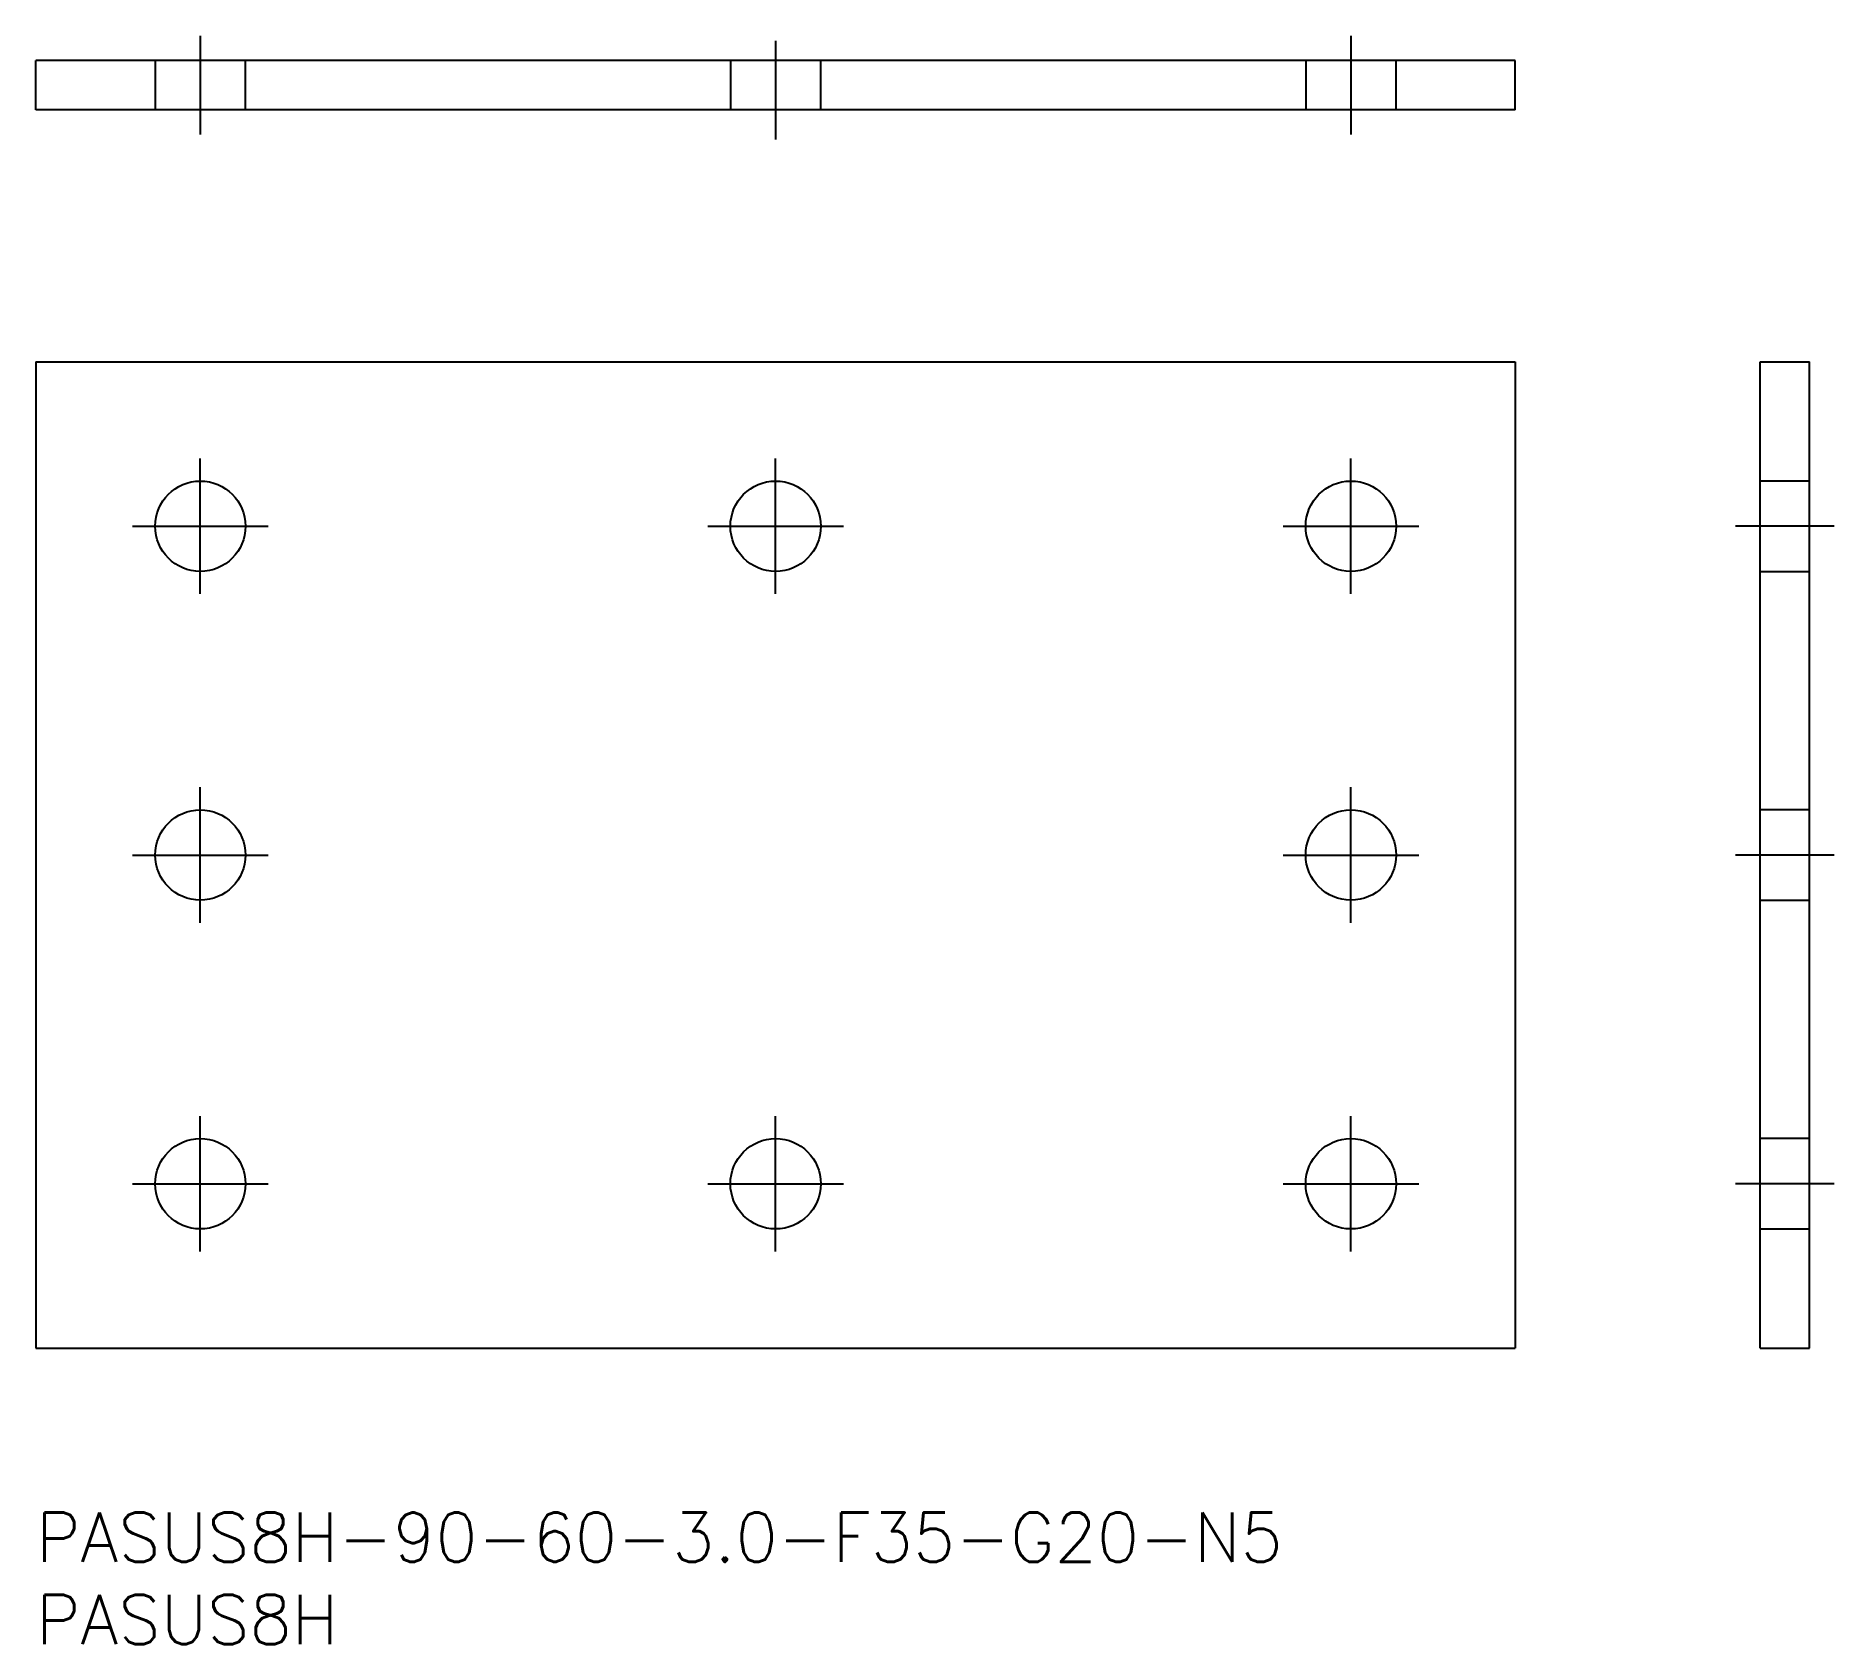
# Model space of a CAD drawing. Extents: x 0 to 109, y -8 to 90.
import ezdxf

# ---------------------------------------------------------------- set-up
doc = ezdxf.new("R2010")
doc.units = 0
doc.header["$LTSCALE"] = 0.5
doc.linetypes.add('CENTER', pattern=[50.8, 31.75, -6.35, 6.35, -6.35])
doc.linetypes.add('DASHED', pattern=[19.05, 12.7, -6.35])
for name, color, linetype in [('MSM_CENTER', 1, 'CENTER'), ('MSM_CONTINUOUS', 7, 'CONTINUOUS'), ('MSM_DASHED', 4, 'DASHED'), ('MSM_PART_NUMBER', 7, 'CONTINUOUS')]:
    doc.layers.add(name, color=color, linetype=linetype)
doc.styles.get("Standard").update_dxf_attribs({"font": 'txt.shx', "height": 1, "bigfont": 'bigfont.shx'})

# ---------------------------------------------------------------- blocks, each defined once
blk = doc.blocks.new('*U19')
at = {"layer": 'MSM_PART_NUMBER'}
blk.add_text('PASUS8H-90-60-3.0-F35-G20-N5', height=3, dxfattribs=at).set_placement((0, -3))
blk = doc.blocks.new('*U20')
at = {"layer": 'MSM_PART_NUMBER'}
blk.add_text('PASUS8H', height=3, dxfattribs=at).set_placement((0, -8))

msp = doc.modelspace()

# ---------------------------------------------------------------- linework, layer by layer
at = {"layer": 'MSM_CENTER'}
for p, q in [((10, 89.83), (10, 83.83)), ((80, 89.83), (80, 83.83)), ((45, 89.53), (45, 83.53)), ((10, 55.88), (10, 64.12)), ((45, 55.88), (45, 64.12)), ((80, 55.88), (80, 64.12)), ((5.88, 60), (14.13, 60)), ((40.88, 60), (49.13, 60)), ((75.88, 60), (84.13, 60)), ((109.39, 60), (103.39, 60)), ((10, 35.87), (10, 44.12)), ((80, 35.87), (80, 44.12)), ((5.88, 40), (14.13, 40)), ((75.88, 40), (84.13, 40)), ((109.39, 40), (103.39, 40)), ((10, 15.87), (10, 24.12)), ((45, 15.87), (45, 24.12)), ((80, 15.87), (80, 24.12)), ((5.88, 20), (14.13, 20)), ((40.88, 20), (49.13, 20)), ((75.88, 20), (84.13, 20)), ((109.39, 20), (103.39, 20))]:
    msp.add_line(p, q, dxfattribs=at)
at = {"layer": 'MSM_CONTINUOUS'}
for p, q in [((0, 85.33), (0, 88.33)), ((90, 88.33), (0, 88.33)), ((90, 85.33), (90, 88.33)), ((90, 85.33), (0, 85.33)), ((0, 70), (0, 10)), ((0, 70), (90, 70)), ((90, 70), (90, 10)), ((104.89, 70), (107.89, 70)), ((104.89, 10), (104.89, 70)), ((107.89, 10), (107.89, 70)), ((0, 10), (90, 10)), ((104.89, 10), (107.89, 10))]:
    msp.add_line(p, q, dxfattribs=at)
for centre in [(10, 60), (45, 60), (80, 60), (10, 40), (80, 40), (10, 20), (45, 20), (80, 20)]:
    msp.add_circle(centre, 2.75, dxfattribs=at)
at = {"layer": 'MSM_DASHED'}
for p, q in [((7.25, 88.33), (7.25, 85.33)), ((12.75, 85.33), (12.75, 88.33)), ((42.25, 88.33), (42.25, 85.33)), ((47.75, 85.33), (47.75, 88.33)), ((77.25, 88.33), (77.25, 85.33)), ((82.75, 85.33), (82.75, 88.33)), ((107.89, 62.75), (104.89, 62.75)), ((104.89, 57.25), (107.89, 57.25)), ((107.89, 42.75), (104.89, 42.75)), ((104.89, 37.25), (107.89, 37.25)), ((107.89, 22.75), (104.89, 22.75)), ((104.89, 17.25), (107.89, 17.25))]:
    msp.add_line(p, q, dxfattribs=at)

# ---------------------------------------------------------------- block references
at = {"layer": 'MSM_CONTINUOUS'}
for name in ['*U19', '*U20']:
    msp.add_blockref(name, (0, 0), dxfattribs=at)

doc.saveas('drawing.dxf')
